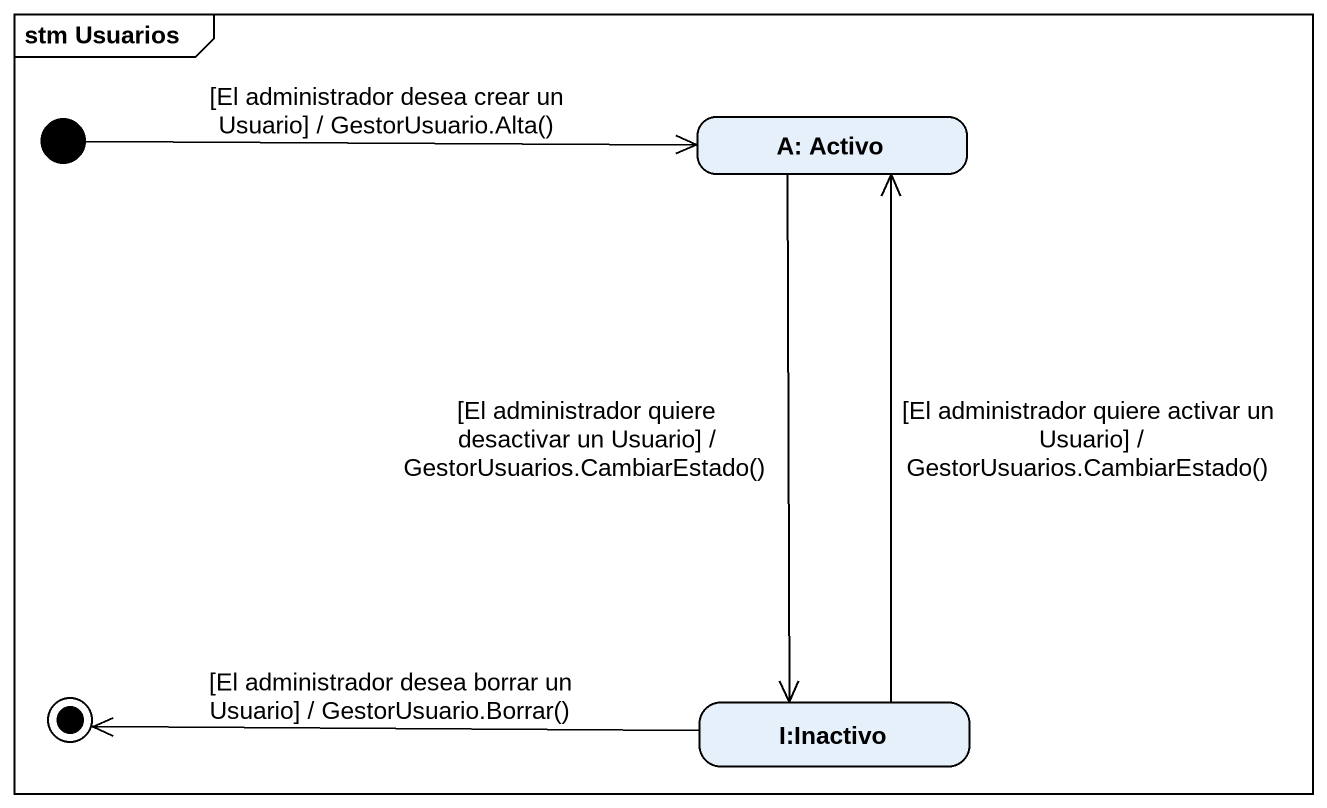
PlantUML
@startuml
mainframe stm Usuarios
hide empty description
state "A: Activo" as A_Activo
state "I:Inactivo" as I_Inactivo
[*] -right-> A_Activo : [El administrador desea crear un Usuario] / GestorUsuario.Alta()
A_Activo --> I_Inactivo : [El administrador quiere desactivar un Usuario] / GestorUsuarios.CambiarEstado()
I_Inactivo -up-> A_Activo : [El administrador quiere activar un Usuario] / GestorUsuarios.CambiarEstado()
I_Inactivo -left-> [*] : [El administrador desea borrar un Usuario] / GestorUsuario.Borrar()
@enduml
